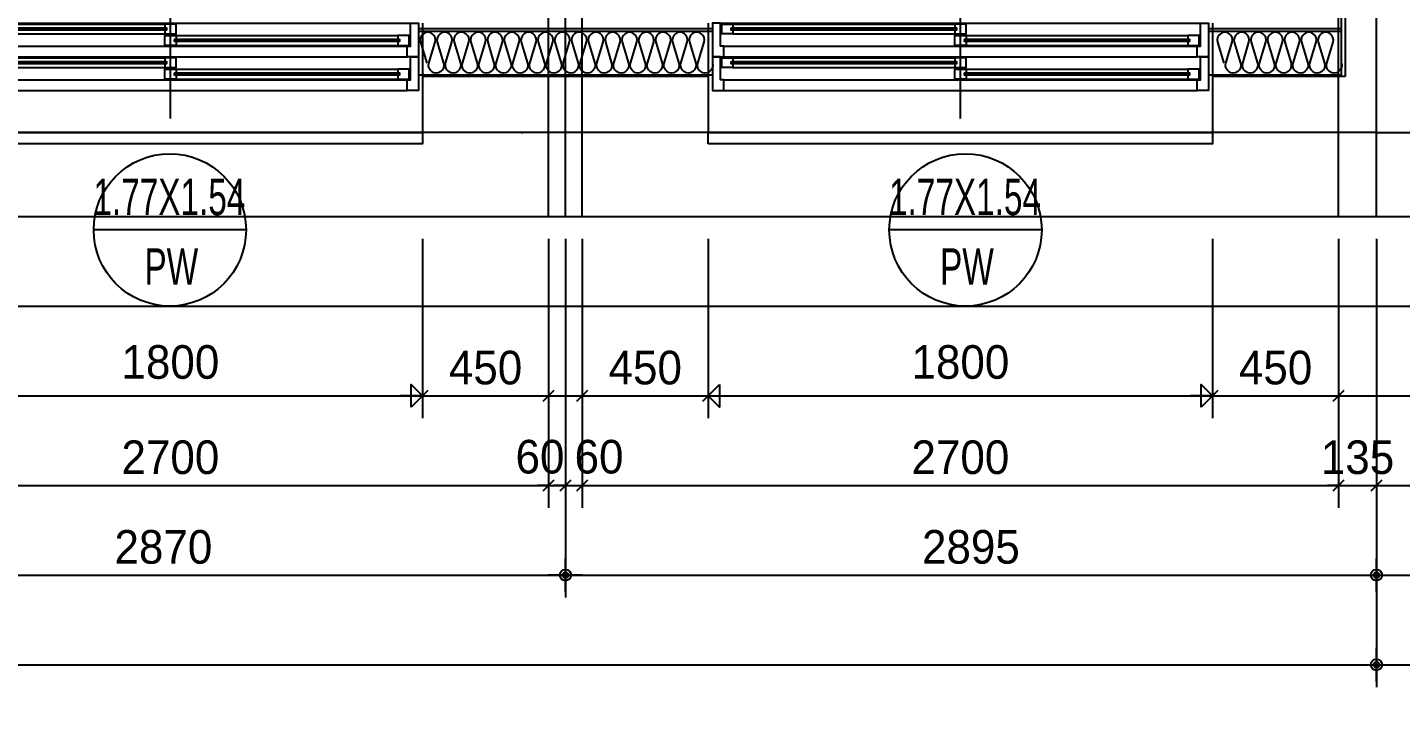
# Model space of a CAD drawing. Header units: millimetres. Extents: x -24416 to 92204, y -190080 to 23760.
# Drawn here: x 67064 to 71965, y 3725 to 6177 of the extents above; entities that cross this region are included whole.
import ezdxf
from ezdxf.enums import TextEntityAlignment as Align
from ezdxf.xclip import XClip

# ---------------------------------------------------------------- set-up
doc = ezdxf.new("R2010")
doc.units = ezdxf.units.MM
doc.header["$LTSCALE"] = 50
doc.header["$XCLIPFRAME"] = 0
doc.linetypes.add('AUDIT_D_220706163347-0', pattern=[0])
doc.linetypes.add('CEN', pattern=[62, 60, -1, 0, -1])
doc.layers.get('defpoints').update_dxf_attribs({"color": 139})
for name, color, linetype in [('A-창호부호', 4, 'Continuous'), ('AA-XXXX-DIMS', 7, 'Continuous'), ('ARDM', 7, 'Continuous'), ('CEN_CON', 1, 'CEN'), ('CEN_WALL', 12, 'CEN'), ('CONC', 2, 'Continuous'), ('DIM', 7, 'AUDIT_D_220706163347-0'), ('ELE3_CON', 7, 'Continuous'), ('INS', 8, 'Continuous'), ('WAL_DRY', 7, 'Continuous'), ('WIN', 4, 'Continuous'), ('X - 단위세대$0$ETC', 6, 'Continuous')]:
    doc.layers.add(name, color=color, linetype=linetype)
doc.layers.add('Defpoint', color=135, linetype='Continuous', plot=False)
doc.layers.add('MC', color=135, linetype='Continuous', plot=False)
doc.styles.add('HAUD01', font='Dotum.ttf')
doc.styles.add('맑은고딕', font='malgun.ttf', dxfattribs={"width": 0.9})
doc.dimstyles.new('DIM_40', dxfattribs={"dimscale": 40, "dimtxt": 3, "dimasz": 1, "dimexe": 2, "dimexo": 2, "dimgap": 1, "dimtad": 1, "dimdec": 0, "dimzin": 0, "dimdsep": 46, "dimtxsty": '맑은고딕', "dimblk1": 'DIMDOT', "dimblk2": 'DIMDOT', "dimsah": 1, "dimcen": 0.09, "dimdle": 2, "dimclrd": 7, "dimclre": 7, "dimclrt": 3, "dimadec": 0, "dimazin": 0, "dimtfac": 1, "dimtdec": 0, "dimtix": 1, "dimtmove": 2, "dimatfit": 3, "dimldrblk": 'DIMDOT', "dimfxl": 2, "dimtolj": 1, "dimtzin": 0, "dimarcsym": 0})
doc.dimstyles.new('MCDIM_40', dxfattribs={"dimscale": 40, "dimtxt": 3, "dimasz": 1, "dimexe": 2, "dimexo": 2, "dimgap": 1, "dimtad": 1, "dimdec": 0, "dimzin": 0, "dimdsep": 46, "dimtxsty": '맑은고딕', "dimblk1": 'ARCHTICK', "dimblk2": 'ARCHTICK', "dimsah": 1, "dimcen": 0.09, "dimdle": 2, "dimclrd": 7, "dimclre": 7, "dimclrt": 3, "dimadec": 0, "dimazin": 0, "dimtfac": 1, "dimtdec": 0, "dimtix": 1, "dimtmove": 2, "dimatfit": 3, "dimldrblk": 'ARCHTICK', "dimfxl": 1, "dimtolj": 1, "dimtzin": 0, "dimarcsym": 0})
doc.dimstyles.new('외부80-WIN', dxfattribs={"dimscale": 40, "dimtxt": 3, "dimasz": 1, "dimexe": 2, "dimexo": 2.5, "dimgap": 1.5, "dimtad": 1, "dimdec": 0, "dimzin": 0, "dimdsep": 46, "dimtxsty": '맑은고딕', "dimblk": 'DO2-2', "dimblk1": 'DO2-2', "dimblk2": 'DIMDOT', "dimcen": 0.09, "dimdle": 2, "dimclrd": 7, "dimclre": 7, "dimclrt": 3, "dimadec": 0, "dimazin": 0, "dimtfac": 1, "dimtdec": 0, "dimtix": 1, "dimtmove": 2, "dimatfit": 3, "dimldrblk": 'DO2-2', "dimfxl": 1, "dimtolj": 1, "dimtzin": 0, "dimarcsym": 0})

# ---------------------------------------------------------------- blocks, each defined once
blk = doc.blocks.new('WIN_이중창_1800')
at = {"layer": 'Defpoint'}
for p, q in [((-15, 240), (-15, 0)), ((1785, 240), (1785, 0))]:
    blk.add_line(p, q, dxfattribs=at)
at = {"layer": 'WIN'}
blk.add_line((885, -100), (885, 340), dxfattribs=at)
at = {"layer": 'WIN', "color": 8}
for p, q in [((1742, 240), (28, 240)), ((1697, 237), (905, 237)), ((1697, 202), (905, 202)), ((1730, 158), (40, 158)), ((865, 196), (73, 196)), ((865, 161), (73, 161)), ((1730, 120), (40, 120)), ((1697, 117), (905, 117)), ((865, 76), (73, 76)), ((1697, 82), (905, 82)), ((1730, 38), (40, 38)), ((1730, 0), (40, 0)), ((865, 41), (73, 41))]:
    blk.add_line(p, q, dxfattribs=at)
at = {"layer": 'WIN'}
for points in [[(40, 158), (28, 158), (28, 240), (0, 240), (0, 120), (40, 120), (40, 158)], [(905, 216.5), (905, 202), (865, 202), (865, 237), (905, 237), (905, 222.5)], [(1704, 222.5), (1704, 216.5), (898, 216.5), (898, 222.5), (1704, 222.5)], [(1697, 216.5), (1697, 202), (1737, 202), (1737, 237), (1697, 237), (1697, 222.5)], [(1730, 158), (1742, 158), (1742, 240), (1770, 240), (1770, 120), (1730, 120), (1730, 158)], [(73, 175.5), (73, 161), (33, 161), (33, 196), (73, 196), (73, 181.5)], [(872, 181.5), (872, 175.5), (66, 175.5), (66, 181.5), (872, 181.5)], [(865, 175.5), (865, 161), (905, 161), (905, 196), (865, 196), (865, 181.5)], [(40, 38), (28, 38), (28, 120), (0, 120), (0, 0), (40, 0), (40, 38)], [(905, 96.5), (905, 82), (865, 82), (865, 117), (905, 117), (905, 102.5)], [(1704, 102.5), (1704, 96.5), (898, 96.5), (898, 102.5), (1704, 102.5)], [(1697, 96.5), (1697, 82), (1737, 82), (1737, 117), (1697, 117), (1697, 102.5)], [(1730, 38), (1742, 38), (1742, 120), (1770, 120), (1770, 0), (1730, 0), (1730, 38)], [(73, 55.5), (73, 41), (33, 41), (33, 76), (73, 76), (73, 61.5)], [(872, 61.5), (872, 55.5), (66, 55.5), (66, 61.5), (872, 61.5)], [(865, 55.5), (865, 41), (905, 41), (905, 76), (865, 76), (865, 61.5)]]:
    blk.add_lwpolyline(points, dxfattribs=at)
blk = doc.blocks.new('insul1')
blk.add_lwpolyline([(0, 0.25, 1.344031), (0.35, 0.25), (0.2, 0.75, -1.344031), (0.55, 0.75), (0.4, 0.25)], format="xyb")
blk = doc.blocks.new('U-76A(확장)')
at = {"layer": 'CEN_CON'}
for p, q in [((0, -300), (0, 7025)), ((0, 0), (14635, 0))]:
    blk.add_line(p, q, dxfattribs=at)
at = {"layer": 'CEN_WALL'}
blk.add_line((2895, -300), (2895, 4125), dxfattribs=at)
at = {"layer": 'CONC'}
for p, q in [((112, 650), (112, 200)), ((112, 200), (585, 200)), ((585, 200), (585, 0)), ((2385, 200), (3405, 200)), ((2385, 200), (2385, 0)), ((3405, 200), (3405, 0)), ((0, 0), (585, 0)), ((2385, 0), (3405, 0))]:
    blk.add_line(p, q, dxfattribs=at)
at = {"layer": 'ELE3_CON'}
for p, q in [((2385, 0), (585, 0)), ((5205, 0), (3405, 0))]:
    blk.add_line(p, q, dxfattribs=at)
at = {"layer": 'INS'}
for p, q in [((125, 200), (125, 650)), ((125, 360), (600, 360)), ((2370, 360), (3420, 360)), ((125, 205), (600, 205)), ((2370, 205), (3420, 205))]:
    blk.add_line(p, q, dxfattribs=at)
at = {"layer": 'MC'}
for p, q in [((135, -300), (135, 4265)), ((2835, -300), (2835, 4125)), ((2955, -300), (2955, 4125))]:
    blk.add_line(p, q, dxfattribs=at)
at = {"layer": 'WAL_DRY'}
for p, q in [((125, 370), (600, 370)), ((2370, 370), (3420, 370))]:
    blk.add_line(p, q, dxfattribs=at)
at = {"layer": 'X - 단위세대$0$ETC'}
for points in [[(2385, -40), (2385, 0), (585, 0), (585, -40), (2385, -40)], [(5205, -40), (5205, 0), (3405, 0), (3405, -40), (5205, -40)]]:
    blk.add_lwpolyline(points, dxfattribs=at)
at = {"layer": 'INS', "xscale": 150, "yscale": 150, "zscale": 150, "row_count": 1, "row_spacing": 0, "column_spacing": 60}
for p, column_count in [((125, 210), 7), ((2370, 210), 17)]:
    blk.add_blockref('insul1', p, dxfattribs=dict(at, column_count=column_count))
at = {"layer": 'WIN'}
for p in [(600, 150), (3420, 150)]:
    blk.add_blockref('WIN_이중창_1800', p, dxfattribs=at)
blk = doc.blocks.new('U-76A(확장)1')
at = {"layer": 'CEN_CON'}
for p, q in [((0, -300), (0, 7025)), ((0, 0), (14635, 0))]:
    blk.add_line(p, q, dxfattribs=at)
at = {"layer": 'CONC'}
blk.add_line((0, 0), (585, 0), dxfattribs=at)
blk = doc.blocks.new('A$C4D377245')
at = {"layer": 'A-창호부호'}
blk.add_line((675.4, 345), (14.6, 345), dxfattribs=at)
blk.add_circle((345, 345), 330.4, dxfattribs=at)
blk = doc.blocks.new('DIMDOT')
at = {"layer": 'AA-XXXX-DIMS'}
for p, q in [((0, -1.5), (0, 1.5)), ((-1.5, 0), (1.5, 0))]:
    blk.add_line(p, q, dxfattribs=at)
for radius in [0.5, 0.25]:
    blk.add_circle((0, 0), radius, dxfattribs=at)
blk = doc.blocks.new('*D600')
at = {"layer": 'defpoints', "color": 0, "transparency": 16777216}
for p in [(7695, -18257.9), (21725, -18257.9), (21725, -19857.9)]:
    blk.add_point(p, dxfattribs=at)
at = {"layer": 'DIM', "color": 7, "lineweight": -2, "transparency": 16777216}
for p, q in [((7695, -18337.9), (7695, -19937.9)), ((21725, -18337.9), (21725, -19937.9)), ((7735, -19857.9), (21685, -19857.9))]:
    blk.add_line(p, q, dxfattribs=at)
at = {"layer": 'DIM', "color": 7, "lineweight": -2, "transparency": 16777216, "xscale": 40, "yscale": 40, "zscale": 40, "rotation": 180}
blk.add_blockref('DIMDOT', (7695, -19857.9), dxfattribs=at)
at = {"layer": 'DIM', "color": 7, "lineweight": -2, "transparency": 16777216, "xscale": 40, "yscale": 40, "zscale": 40}
blk.add_blockref('DIMDOT', (21725, -19857.9), dxfattribs=at)
at = {"layer": 'DIM', "color": 3, "transparency": 16777216, "insert": (14710, -19757.8), "char_height": 120, "attachment_point": 5, "style": 'HAUD01'}
blk.add_mtext('\\A1;14030', dxfattribs=at)
blk = doc.blocks.new('*D603')
at = {"layer": 'defpoints', "color": 0, "transparency": 16777216}
for p in [(15960, -18257.9), (18830, -18257.9), (18830, -19537.9)]:
    blk.add_point(p, dxfattribs=at)
at = {"layer": 'DIM', "color": 7, "lineweight": -2, "transparency": 16777216}
for p, q in [((15960, -18337.9), (15960, -19617.9)), ((18830, -18337.9), (18830, -19617.9)), ((16000, -19537.9), (18790, -19537.9))]:
    blk.add_line(p, q, dxfattribs=at)
at = {"layer": 'DIM', "color": 7, "lineweight": -2, "transparency": 16777216, "xscale": 40, "yscale": 40, "zscale": 40, "rotation": 180}
blk.add_blockref('DIMDOT', (15960, -19537.9), dxfattribs=at)
at = {"layer": 'DIM', "color": 7, "lineweight": -2, "transparency": 16777216, "xscale": 40, "yscale": 40, "zscale": 40}
blk.add_blockref('DIMDOT', (18830, -19537.9), dxfattribs=at)
at = {"layer": 'DIM', "color": 3, "transparency": 16777216, "insert": (17395, -19437.8), "char_height": 120, "attachment_point": 5, "style": 'HAUD01'}
blk.add_mtext('\\A1;2870', dxfattribs=at)
blk = doc.blocks.new('*D604')
at = {"layer": 'defpoints', "color": 0, "transparency": 16777216}
for p in [(18830, -18257.9), (21725, -18257.9), (21725, -19537.9)]:
    blk.add_point(p, dxfattribs=at)
at = {"layer": 'DIM', "color": 7, "lineweight": -2, "transparency": 16777216}
for p, q in [((18830, -18337.9), (18830, -19617.9)), ((21725, -18337.9), (21725, -19617.9)), ((18870, -19537.9), (21685, -19537.9))]:
    blk.add_line(p, q, dxfattribs=at)
at = {"layer": 'DIM', "color": 7, "lineweight": -2, "transparency": 16777216, "xscale": 40, "yscale": 40, "zscale": 40, "rotation": 180}
blk.add_blockref('DIMDOT', (18830, -19537.9), dxfattribs=at)
at = {"layer": 'DIM', "color": 7, "lineweight": -2, "transparency": 16777216, "xscale": 40, "yscale": 40, "zscale": 40}
blk.add_blockref('DIMDOT', (21725, -19537.9), dxfattribs=at)
at = {"layer": 'DIM', "color": 3, "transparency": 16777216, "insert": (20277.5, -19437.8), "char_height": 120, "attachment_point": 5, "style": 'HAUD01'}
blk.add_mtext('\\A1;2895', dxfattribs=at)
blk = doc.blocks.new('_ArchTick')
at = {"color": 0, "linetype": 'ByBlock', "const_width": 0.15}
blk.add_lwpolyline([(-0.5, -0.5), (0.5, 0.5)], dxfattribs=at)
blk = doc.blocks.new('*D612')
at = {"layer": 'defpoints', "color": 0, "transparency": 16777216}
for p in [(16070, -18257.9), (18770, -18257.9), (18770, -19217.9)]:
    blk.add_point(p, dxfattribs=at)
at = {"layer": 'DIM', "color": 7, "lineweight": -2, "transparency": 16777216}
for p, q in [((16070, -18337.9), (16070, -19297.9)), ((18770, -18337.9), (18770, -19297.9)), ((15990, -19217.9), (18850, -19217.9))]:
    blk.add_line(p, q, dxfattribs=at)
at = {"layer": 'DIM', "color": 7, "lineweight": -2, "transparency": 16777216, "xscale": 40, "yscale": 40, "zscale": 40, "rotation": 180}
blk.add_blockref('_ArchTick', (16070, -19217.9), dxfattribs=at)
at = {"layer": 'DIM', "color": 7, "lineweight": -2, "transparency": 16777216, "xscale": 40, "yscale": 40, "zscale": 40}
blk.add_blockref('_ArchTick', (18770, -19217.9), dxfattribs=at)
at = {"layer": 'DIM', "color": 3, "transparency": 16777216, "insert": (17420, -19117.8), "char_height": 120, "attachment_point": 5, "style": 'HAUD01'}
blk.add_mtext('\\A1;2700', dxfattribs=at)
blk = doc.blocks.new('*D613')
at = {"layer": 'defpoints', "color": 0, "transparency": 16777216}
for p in [(18770, -18257.9), (18830, -18257.9), (18830, -19217.9)]:
    blk.add_point(p, dxfattribs=at)
at = {"layer": 'DIM', "color": 7, "lineweight": -2, "transparency": 16777216}
for p, q in [((18770, -18337.9), (18770, -19297.9)), ((18830, -18337.9), (18830, -19297.9)), ((18770, -19217.9), (18730, -19217.9)), ((18770, -19217.9), (18830, -19217.9)), ((18830, -19217.9), (18870, -19217.9))]:
    blk.add_line(p, q, dxfattribs=at)
at = {"layer": 'DIM', "color": 7, "lineweight": -2, "transparency": 16777216, "xscale": 40, "yscale": 40, "zscale": 40}
blk.add_blockref('_ArchTick', (18770, -19217.9), dxfattribs=at)
at = {"layer": 'DIM', "color": 7, "lineweight": -2, "transparency": 16777216, "xscale": 40, "yscale": 40, "zscale": 40, "rotation": 180}
blk.add_blockref('_ArchTick', (18830, -19217.9), dxfattribs=at)
at = {"layer": 'DIM', "color": 3, "transparency": 16777216, "insert": (18739.3, -19115.9), "char_height": 120, "attachment_point": 5, "style": 'HAUD01'}
blk.add_mtext('\\A1;60', dxfattribs=at)
blk = doc.blocks.new('*D614')
at = {"layer": 'defpoints', "color": 0, "transparency": 16777216}
for p in [(18830, -18257.9), (18890, -18257.9), (18890, -19217.9)]:
    blk.add_point(p, dxfattribs=at)
at = {"layer": 'DIM', "color": 7, "lineweight": -2, "transparency": 16777216}
for p, q in [((18830, -18337.9), (18830, -19297.9)), ((18890, -18337.9), (18890, -19297.9)), ((18830, -19217.9), (18790, -19217.9)), ((18830, -19217.9), (18890, -19217.9)), ((18890, -19217.9), (18930, -19217.9))]:
    blk.add_line(p, q, dxfattribs=at)
at = {"layer": 'DIM', "color": 7, "lineweight": -2, "transparency": 16777216, "xscale": 40, "yscale": 40, "zscale": 40}
blk.add_blockref('_ArchTick', (18830, -19217.9), dxfattribs=at)
at = {"layer": 'DIM', "color": 7, "lineweight": -2, "transparency": 16777216, "xscale": 40, "yscale": 40, "zscale": 40, "rotation": 180}
blk.add_blockref('_ArchTick', (18890, -19217.9), dxfattribs=at)
at = {"layer": 'DIM', "color": 3, "transparency": 16777216, "insert": (18950.1, -19115.9), "char_height": 120, "attachment_point": 5, "style": 'HAUD01'}
blk.add_mtext('\\A1;60', dxfattribs=at)
blk = doc.blocks.new('*D615')
at = {"layer": 'defpoints', "color": 0, "transparency": 16777216}
for p in [(18890, -18257.9), (21590, -18257.9), (21590, -19217.9)]:
    blk.add_point(p, dxfattribs=at)
at = {"layer": 'DIM', "color": 7, "lineweight": -2, "transparency": 16777216}
for p, q in [((18890, -18337.9), (18890, -19297.9)), ((21590, -18337.9), (21590, -19297.9)), ((18810, -19217.9), (21670, -19217.9))]:
    blk.add_line(p, q, dxfattribs=at)
at = {"layer": 'DIM', "color": 7, "lineweight": -2, "transparency": 16777216, "xscale": 40, "yscale": 40, "zscale": 40, "rotation": 180}
blk.add_blockref('_ArchTick', (18890, -19217.9), dxfattribs=at)
at = {"layer": 'DIM', "color": 7, "lineweight": -2, "transparency": 16777216, "xscale": 40, "yscale": 40, "zscale": 40}
blk.add_blockref('_ArchTick', (21590, -19217.9), dxfattribs=at)
at = {"layer": 'DIM', "color": 3, "transparency": 16777216, "insert": (20240, -19117.8), "char_height": 120, "attachment_point": 5, "style": 'HAUD01'}
blk.add_mtext('\\A1;2700', dxfattribs=at)
blk = doc.blocks.new('*D616')
at = {"layer": 'defpoints', "color": 0, "transparency": 16777216}
for p in [(21590, -18257.9), (21725, -18257.9), (21725, -19217.9)]:
    blk.add_point(p, dxfattribs=at)
at = {"layer": 'DIM', "color": 7, "lineweight": -2, "transparency": 16777216}
for p, q in [((21590, -18337.9), (21590, -19297.9)), ((21725, -18337.9), (21725, -19297.9)), ((21590, -19217.9), (21550, -19217.9)), ((21590, -19217.9), (21725, -19217.9)), ((21725, -19217.9), (21765, -19217.9))]:
    blk.add_line(p, q, dxfattribs=at)
at = {"layer": 'DIM', "color": 7, "lineweight": -2, "transparency": 16777216, "xscale": 40, "yscale": 40, "zscale": 40}
blk.add_blockref('_ArchTick', (21590, -19217.9), dxfattribs=at)
at = {"layer": 'DIM', "color": 7, "lineweight": -2, "transparency": 16777216, "xscale": 40, "yscale": 40, "zscale": 40, "rotation": 180}
blk.add_blockref('_ArchTick', (21725, -19217.9), dxfattribs=at)
at = {"layer": 'DIM', "color": 3, "transparency": 16777216, "insert": (21657.5, -19117.8), "char_height": 120, "attachment_point": 5, "style": 'HAUD01'}
blk.add_mtext('\\A1;135', dxfattribs=at)
blk = doc.blocks.new('DO2-2')
at = {"layer": 'ARDM'}
blk.add_line((0, 0), (-2, 0), dxfattribs=at)
blk.add_lwpolyline([(-1, -1), (-1, 1), (0, 0)], close=True, dxfattribs=at)
blk = doc.blocks.new('*D626')
at = {"layer": 'defpoints', "color": 0, "transparency": 16777216}
for p in [(16520, -18257.9), (18320, -18257.9), (18320, -18897.9)]:
    blk.add_point(p, dxfattribs=at)
at = {"layer": 'DIM', "color": 7, "lineweight": -2, "transparency": 16777216}
for p, q in [((16520, -18357.9), (16520, -18977.9)), ((18320, -18357.9), (18320, -18977.9)), ((16560, -18897.9), (18280, -18897.9))]:
    blk.add_line(p, q, dxfattribs=at)
at = {"layer": 'DIM', "color": 7, "lineweight": -2, "transparency": 16777216, "xscale": 40, "yscale": 40, "zscale": 40, "rotation": 180}
blk.add_blockref('DO2-2', (16520, -18897.9), dxfattribs=at)
at = {"layer": 'DIM', "color": 7, "lineweight": -2, "transparency": 16777216, "xscale": 40, "yscale": 40, "zscale": 40}
blk.add_blockref('DO2-2', (18320, -18897.9), dxfattribs=at)
at = {"layer": 'DIM', "color": 3, "transparency": 16777216, "insert": (17420, -18777.8), "char_height": 120, "attachment_point": 5, "style": 'HAUD01'}
blk.add_mtext('\\A1;1800', dxfattribs=at)
blk = doc.blocks.new('*D627')
at = {"layer": 'defpoints', "color": 0, "transparency": 16777216}
for p in [(18320, -18257.9), (18770, -18257.9), (18770, -18897.9)]:
    blk.add_point(p, dxfattribs=at)
at = {"layer": 'DIM', "color": 7, "lineweight": -2, "transparency": 16777216}
for p, q in [((18320, -18337.9), (18320, -18977.9)), ((18770, -18337.9), (18770, -18977.9)), ((18240, -18897.9), (18850, -18897.9))]:
    blk.add_line(p, q, dxfattribs=at)
at = {"layer": 'DIM', "color": 7, "lineweight": -2, "transparency": 16777216, "xscale": 40, "yscale": 40, "zscale": 40, "rotation": 180}
blk.add_blockref('_ArchTick', (18320, -18897.9), dxfattribs=at)
at = {"layer": 'DIM', "color": 7, "lineweight": -2, "transparency": 16777216, "xscale": 40, "yscale": 40, "zscale": 40}
blk.add_blockref('_ArchTick', (18770, -18897.9), dxfattribs=at)
at = {"layer": 'DIM', "color": 3, "transparency": 16777216, "insert": (18545, -18797.8), "char_height": 120, "attachment_point": 5, "style": 'HAUD01'}
blk.add_mtext('\\A1;450', dxfattribs=at)
blk = doc.blocks.new('*D628')
at = {"layer": 'defpoints', "color": 0, "transparency": 16777216}
for p in [(18890, -18257.9), (19340, -18257.9), (19340, -18897.9)]:
    blk.add_point(p, dxfattribs=at)
at = {"layer": 'DIM', "color": 7, "lineweight": -2, "transparency": 16777216}
for p, q in [((18890, -18337.9), (18890, -18977.9)), ((19340, -18337.9), (19340, -18977.9)), ((18810, -18897.9), (19420, -18897.9))]:
    blk.add_line(p, q, dxfattribs=at)
at = {"layer": 'DIM', "color": 7, "lineweight": -2, "transparency": 16777216, "xscale": 40, "yscale": 40, "zscale": 40, "rotation": 180}
blk.add_blockref('_ArchTick', (18890, -18897.9), dxfattribs=at)
at = {"layer": 'DIM', "color": 7, "lineweight": -2, "transparency": 16777216, "xscale": 40, "yscale": 40, "zscale": 40}
blk.add_blockref('_ArchTick', (19340, -18897.9), dxfattribs=at)
at = {"layer": 'DIM', "color": 3, "transparency": 16777216, "insert": (19115, -18797.8), "char_height": 120, "attachment_point": 5, "style": 'HAUD01'}
blk.add_mtext('\\A1;450', dxfattribs=at)
blk = doc.blocks.new('*D629')
at = {"layer": 'defpoints', "color": 0, "transparency": 16777216}
for p in [(19340, -18257.9), (21140, -18257.9), (21140, -18897.9)]:
    blk.add_point(p, dxfattribs=at)
at = {"layer": 'DIM', "color": 7, "lineweight": -2, "transparency": 16777216}
for p, q in [((19340, -18357.9), (19340, -18977.9)), ((21140, -18357.9), (21140, -18977.9)), ((19380, -18897.9), (21100, -18897.9))]:
    blk.add_line(p, q, dxfattribs=at)
at = {"layer": 'DIM', "color": 7, "lineweight": -2, "transparency": 16777216, "xscale": 40, "yscale": 40, "zscale": 40, "rotation": 180}
blk.add_blockref('DO2-2', (19340, -18897.9), dxfattribs=at)
at = {"layer": 'DIM', "color": 7, "lineweight": -2, "transparency": 16777216, "xscale": 40, "yscale": 40, "zscale": 40}
blk.add_blockref('DO2-2', (21140, -18897.9), dxfattribs=at)
at = {"layer": 'DIM', "color": 3, "transparency": 16777216, "insert": (20240, -18777.8), "char_height": 120, "attachment_point": 5, "style": 'HAUD01'}
blk.add_mtext('\\A1;1800', dxfattribs=at)
blk = doc.blocks.new('*D630')
at = {"layer": 'defpoints', "color": 0, "transparency": 16777216}
for p in [(21140, -18257.9), (21590, -18257.9), (21590, -18897.9)]:
    blk.add_point(p, dxfattribs=at)
at = {"layer": 'DIM', "color": 7, "lineweight": -2, "transparency": 16777216}
for p, q in [((21140, -18337.9), (21140, -18977.9)), ((21590, -18337.9), (21590, -18977.9)), ((21060, -18897.9), (21670, -18897.9))]:
    blk.add_line(p, q, dxfattribs=at)
at = {"layer": 'DIM', "color": 7, "lineweight": -2, "transparency": 16777216, "xscale": 40, "yscale": 40, "zscale": 40, "rotation": 180}
blk.add_blockref('_ArchTick', (21140, -18897.9), dxfattribs=at)
at = {"layer": 'DIM', "color": 7, "lineweight": -2, "transparency": 16777216, "xscale": 40, "yscale": 40, "zscale": 40}
blk.add_blockref('_ArchTick', (21590, -18897.9), dxfattribs=at)
at = {"layer": 'DIM', "color": 3, "transparency": 16777216, "insert": (21365, -18797.8), "char_height": 120, "attachment_point": 5, "style": 'HAUD01'}
blk.add_mtext('\\A1;450', dxfattribs=at)
blk = doc.blocks.new('U-76A(확장)3')
at = {"layer": 'CEN_CON'}
blk.add_line((0, 0), (14595, 0), dxfattribs=at)
blk = doc.blocks.new('DIM-1108')
at = {"layer": 'DIM'}
for base, p1, p2, dimstyle, override, picture, middle in [((21725, -19857.9), (7695, -18257.9), (21725, -18257.9), 'DIM_40', {"dimscale": 40, "dimtxsty": 'HAUD01'}, '*D600', (14710, -19757.8)), ((18830, -19537.9), (15960, -18257.9), (18830, -18257.9), 'DIM_40', {"dimscale": 40, "dimtxsty": 'HAUD01'}, '*D603', (17395, -19437.8)), ((18770, -19217.9), (16070, -18257.9), (18770, -18257.9), 'MCDIM_40', {"dimtxsty": 'HAUD01'}, '*D612', (17420, -19117.8)), ((18320, -18897.9), (16520, -18257.9), (18320, -18257.9), '외부80-WIN', {"dimtxsty": 'HAUD01'}, '*D626', (17420, -18777.8)), ((18770, -18897.9), (18320, -18257.9), (18770, -18257.9), 'MCDIM_40', {"dimtxsty": 'HAUD01'}, '*D627', (18545, -18797.8)), ((21725, -19537.9), (18830, -18257.9), (21725, -18257.9), 'DIM_40', {"dimscale": 40, "dimtxsty": 'HAUD01'}, '*D604', (20277.5, -19437.8)), ((21590, -19217.9), (18890, -18257.9), (21590, -18257.9), 'MCDIM_40', {"dimtxsty": 'HAUD01'}, '*D615', (20240, -19117.8)), ((19340, -18897.9), (18890, -18257.9), (19340, -18257.9), 'MCDIM_40', {"dimtxsty": 'HAUD01'}, '*D628', (19115, -18797.8)), ((21140, -18897.9), (19340, -18257.9), (21140, -18257.9), '외부80-WIN', {"dimtxsty": 'HAUD01'}, '*D629', (20240, -18777.8)), ((21590, -18897.9), (21140, -18257.9), (21590, -18257.9), 'MCDIM_40', {"dimtxsty": 'HAUD01'}, '*D630', (21365, -18797.8)), ((21725, -19217.9), (21590, -18257.9), (21725, -18257.9), 'MCDIM_40', {"dimtxsty": 'HAUD01'}, '*D616', (21657.5, -19117.8))]:
    dim = blk.add_linear_dim(base=base, p1=p1, p2=p2, angle=180, dimstyle=dimstyle, override=override, dxfattribs=at)
    dim.commit()
    dim.dimension.update_dxf_attribs({"geometry": picture, "text_midpoint": middle})
for base, p1, p2, picture, middle in [((18830, -19217.9), (18770, -18257.9), (18830, -18257.9), '*D613', (18739.3, -19115.9)), ((18890, -19217.9), (18830, -18257.9), (18890, -18257.9), '*D614', (18950.1, -19115.9))]:
    dim = blk.add_linear_dim(base=base, p1=p1, p2=p2, angle=180, dimstyle='MCDIM_40', override={"dimtxsty": 'HAUD01'}, dxfattribs=at)
    dim.commit()
    dim.dimension.update_dxf_attribs({"geometry": picture, "text_midpoint": middle, "dimtype": 128})

msp = doc.modelspace()

# ---------------------------------------------------------------- linework, layer by layer
at = {"layer": 'defpoints'}
for points in [[(74811.1, 20477.1), (55644, 20477.1), (55644, 3902.1), (74811.1, 3902.1)], [(74491.1, 20157.1), (55964, 20157.1), (55964, 4222.1), (74491.1, 4222.1)], [(74171.1, 19837.1), (56284, 19837.1), (56284, 4542.1), (74171.1, 4542.1)], [(73851.1, 19517.1), (56604, 19517.1), (56604, 4862.1), (73851.1, 4862.1)], [(73531.1, 19197.1), (56924, 19197.1), (56924, 5182.1), (73531.1, 5182.1)], [(73211.1, 18877.1), (57244, 18877.1), (57244, 5502.1), (73211.1, 5502.1)]]:
    msp.add_lwpolyline(points, close=True, dxfattribs=at)

# ---------------------------------------------------------------- block references
msp.add_blockref('DIM-1108', (50153.9, 23760))
ref = msp.add_blockref('U-76A(확장)', (71879, 5802.1), dxfattribs=dict(xscale=-1))
XClip(ref).set_block_clipping_path([(-1332.1523822156, -300), (14635, 13075.0000000001)])
ref = msp.add_blockref('U-76A(확장)1', (71879, 5802.1))
XClip(ref).set_block_clipping_path([(-14635, -300), (1332.1523822156, 13075.0000000001)])
ref = msp.add_blockref('U-76A(확장)3', (69734, 9792.9), dxfattribs=dict(xscale=-1, rotation=90))
XClip(ref).set_block_clipping_path([(13298.4077166072, -2135.0000000001), (29625.0000000005, 10105.1364734632)])
at = {"layer": 'A-창호부호', "xscale": 0.8231884058332071, "yscale": 0.8231884058332071, "zscale": 0.8231884058332071}
for p in [(67288, 5170.5), (70128, 5170.5)]:
    msp.add_blockref('A$C4D377245', p, dxfattribs=at)

# ---------------------------------------------------------------- texts
at = {"layer": 'A-창호부호', "color": 6, "style": 'HAUD01', "width": 0.7}
for s, p in [('1.77X1.54', (67570.3, 5571.3)), ('1.77X1.54', (70410.3, 5571.3)), ('PW', (67577.2, 5323.6)), ('PW', (70417.2, 5323.6))]:
    msp.add_text(s, height=130, dxfattribs=at).set_placement(p, align=Align.MIDDLE)

doc.saveas('drawing.dxf')
